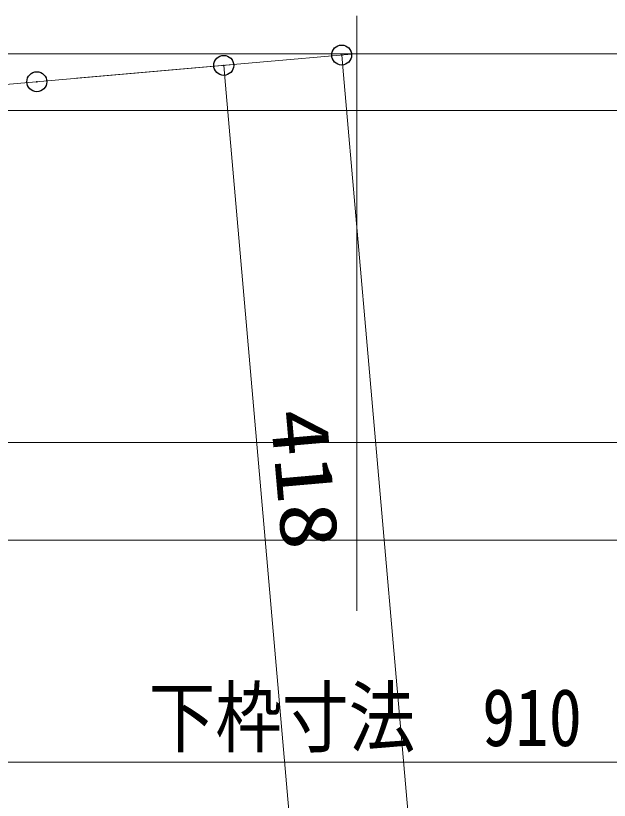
# Model space of a CAD drawing. Units: millimetres, scale not verified. Extents: x -2000 to 2000, y -1385 to 1385.
# Drawn here: x -93.9 to 55.1, y 768.2 to 965 of the extents above; entities that cross this region are included whole.
import ezdxf
from ezdxf.enums import TextEntityAlignment as Align

# ---------------------------------------------------------------- set-up
doc = ezdxf.new("R2010")
doc.units = ezdxf.units.MM
doc.header["$LTSCALE"] = 10
doc.header["$PDMODE"] = 32
doc.header["$PDSIZE"] = 5
doc.linetypes.add('LONG_CHAIN', pattern=[21, 18, -1, 1, -1])
for name, color, linetype, lineweight in [('0-0_sunpou', 1, 'Continuous', 9), ('0-1_0', 7, 'Continuous', 9), ('0-9_GRE_M', 3, 'Continuous', 9), ('0-A_SINSEN', 4, 'LONG_CHAIN', 9), ('1-0_YEL_M', 2, 'Continuous', 9)]:
    doc.layers.add(name, color=color, linetype=linetype, lineweight=lineweight)
doc.layers.add('0-2_DEFPOINTS', color=7, linetype='Continuous')
doc.styles.add('ＭＳ ゴシック', font='')
doc.styles.get('ＭＳ ゴシック').set_extended_font_data('MS Gothic')

# ---------------------------------------------------------------- blocks, each defined once
blk = doc.blocks.new('_ORIGIN')
at = {"layer": '0-1_0', "color": 1}
blk.add_line((0, 0), (-10, 0), dxfattribs=at)
blk.add_circle((0, 0), 5, dxfattribs=at)

msp = doc.modelspace()

# ---------------------------------------------------------------- linework, layer by layer
at = {"layer": '0-0_sunpou'}
for p, q in [((-78.62, 949.29), (-9.59, 955.33)), ((-104.76, 947), (-39.18, 952.74)), ((170.08, -1127.08), (-11.65, 950.13)), ((-23.87, 749.12), (-41.23, 947.54)), ((-161.26, 941.18), (316.47, 941.18)), ((-230.76, 777.74), (214.24, 777.74))]:
    msp.add_line(p, q, dxfattribs=at)
at = {"layer": '0-2_DEFPOINTS'}
for p in [(-12.08, 955.11), (-41.67, 952.52), (-88.58, 948.42)]:
    msp.add_point(p, dxfattribs=at)
at = {"layer": '0-9_GRE_M'}
msp.add_line((-127.52, 833.45), (211.69, 833.45), dxfattribs=at)
at = {"layer": '0-A_SINSEN'}
msp.add_line((-8.26, 964.98), (-8.26, 815.74), dxfattribs=at)
at = {"layer": '1-0_YEL_M'}
for p, q in [((-159.42, 955.45), (195.19, 955.45)), ((184.74, 857.95), (-136.44, 857.95))]:
    msp.add_line(p, q, dxfattribs=at)

# ---------------------------------------------------------------- block references
at = {"layer": '0-0_sunpou', "xscale": 0.5, "yscale": 0.5, "rotation": 95}
for p in [(-12.08, 955.11), (-41.67, 952.52)]:
    msp.add_blockref('_ORIGIN', p, dxfattribs=at)

# ---------------------------------------------------------------- texts
at = {"layer": '0-0_sunpou', "color": 2, "style": 'ＭＳ ゴシック', "width": 1.2}
msp.add_text('418', height=14.44, rotation=275, dxfattribs=at).set_placement((-34.32, 865.39), align=Align.BOTTOM_LEFT)
at = {"layer": '0-0_sunpou', "color": 2, "style": 'ＭＳ ゴシック', "width": 0.85}
msp.add_text('下枠寸法\u3000910', height=14.44, dxfattribs=at).set_placement((-60.54, 777.46), align=Align.BOTTOM_LEFT)

doc.saveas('drawing.dxf')
